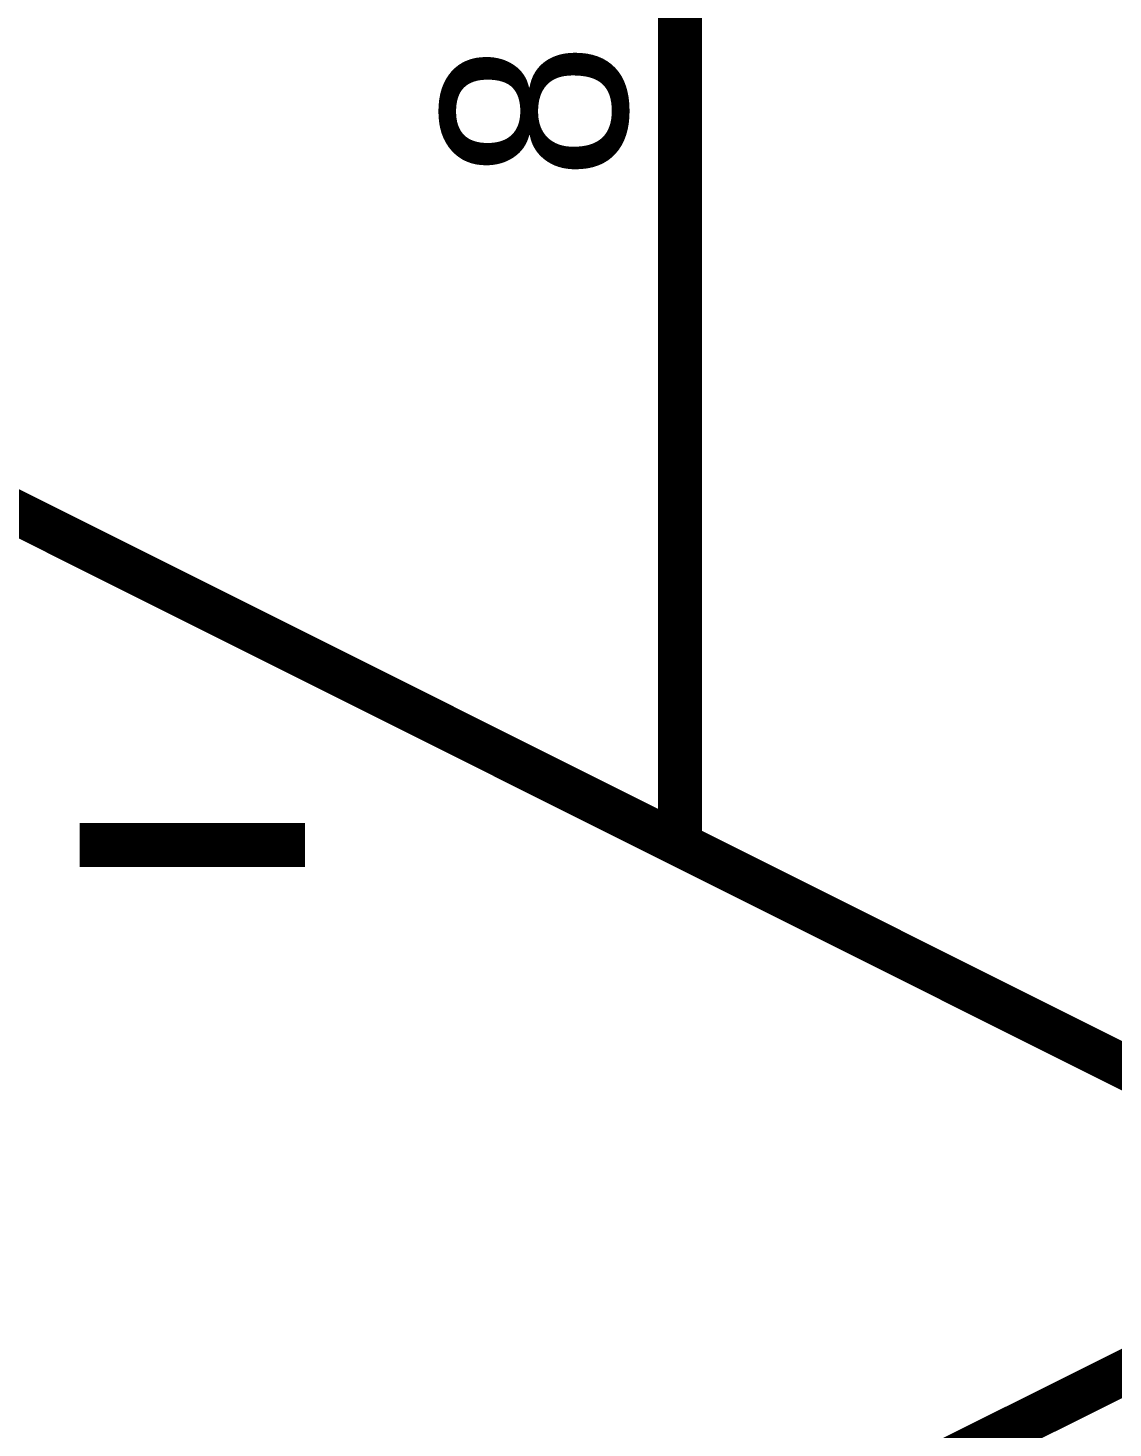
# Model space of a CAD drawing. Header units: inches. Extents: x 0 to 432, y 0 to 280.
# Drawn here: x 107.35 to 114.7, y 163.68 to 173.16 of the extents above; entities that cross this region are included whole.
import ezdxf

# ---------------------------------------------------------------- set-up
doc = ezdxf.new("R2010")
doc.units = ezdxf.units.IN
doc.layers.add('Sheet', color=255, linetype='Continuous')

msp = doc.modelspace()

# ---------------------------------------------------------------- linework, layer by layer
at = {"layer": 'Sheet'}
for points in [[(111.7685, 170.178, 0.2997, 0.2997, 0), (111.7685, 175.2539, 0.2997, 0.2997, 0)], [(106.6809, 170.178, 0.2997, 0.2997, 0), (116.8448, 165.0908, 0.2997, 0.2997, 0)], [(111.7685, 170.178, 0.2997, 0.2997, 0), (111.7685, 167.6288, 0.2997, 0.2997, 0)], [(107.7029, 167.6288, 0.2997, 0.2997, 0), (109.2303, 167.6288, 0.2997, 0.2997, 0)], [(106.6809, 160.0149, 0.2997, 0.2997, 0), (116.8448, 165.0908, 0.2997, 0.2997, 0)]]:
    msp.add_lwpolyline(points, format="xyseb", dxfattribs=at)

# ---------------------------------------------------------------- texts
msp.add_text('8', height=1.2577, rotation=90, dxfattribs=at).set_placement((111.4091, 172.132))

doc.saveas('drawing.dxf')
